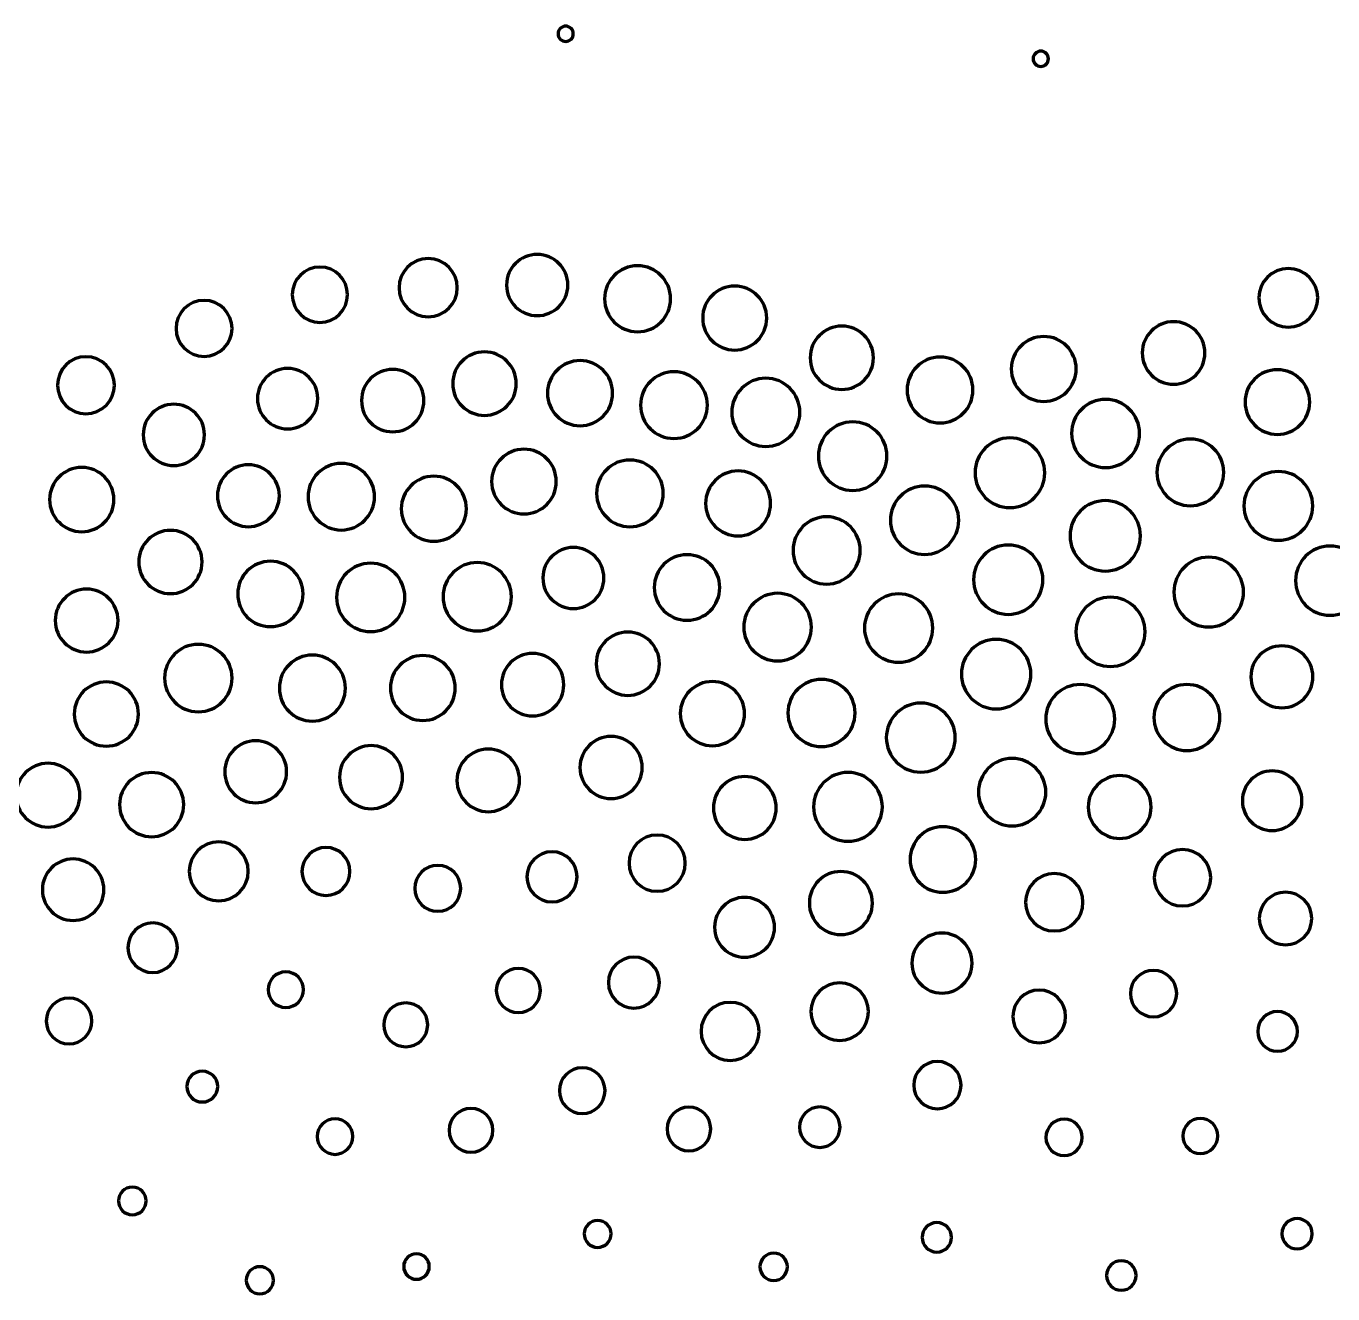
# Model space of a CAD drawing. Header units: inches. Extents: x 1318 to 1675, y 1362 to 1634.
# Drawn here: x 1471 to 1526.3, y 1580.5 to 1634.2 of the extents above; entities that cross this region are included whole.
import ezdxf

# ---------------------------------------------------------------- set-up
doc = ezdxf.new("R2010")
doc.units = ezdxf.units.IN
doc.header["$MEASUREMENT"] = 0
doc.layers.add('svg2985', color=7, linetype='Continuous')

# ---------------------------------------------------------------- blocks, each defined once
blk = doc.blocks.new('block 4')
at = {"layer": 'svg2985', "color": 7, "lineweight": 70}
for points in [[(1493.817, 1634.176), (1493.995, 1634.176), (1494.14, 1634.032), (1494.14, 1633.853), (1494.14, 1633.675), (1493.995, 1633.53), (1493.817, 1633.53), (1493.638, 1633.53), (1493.494, 1633.675), (1493.494, 1633.853), (1493.494, 1634.032), (1493.638, 1634.176), (1493.817, 1634.176)], [(1513.931, 1633.118), (1514.11, 1633.118), (1514.255, 1632.973), (1514.255, 1632.795), (1514.255, 1632.616), (1514.11, 1632.472), (1513.931, 1632.472), (1513.753, 1632.472), (1513.608, 1632.616), (1513.608, 1632.795), (1513.608, 1632.973), (1513.753, 1633.118), (1513.931, 1633.118)], [(1487.996, 1624.338), (1488.677, 1624.338), (1489.229, 1623.786), (1489.229, 1623.105), (1489.229, 1622.424), (1488.677, 1621.872), (1487.996, 1621.872), (1487.315, 1621.872), (1486.762, 1622.424), (1486.762, 1623.105), (1486.762, 1623.786), (1487.315, 1624.338), (1487.996, 1624.338)], [(1492.611, 1624.515), (1493.327, 1624.515), (1493.908, 1623.934), (1493.908, 1623.218), (1493.908, 1622.502), (1493.327, 1621.922), (1492.611, 1621.922), (1491.895, 1621.922), (1491.315, 1622.502), (1491.315, 1623.218), (1491.315, 1623.934), (1491.895, 1624.515), (1492.611, 1624.515)], [(1483.413, 1623.979), (1484.059, 1623.979), (1484.583, 1623.454), (1484.583, 1622.808), (1484.583, 1622.161), (1484.059, 1621.637), (1483.413, 1621.637), (1482.766, 1621.637), (1482.242, 1622.161), (1482.242, 1622.808), (1482.242, 1623.454), (1482.766, 1623.979), (1483.413, 1623.979)], [(1496.862, 1624.035), (1497.635, 1624.035), (1498.26, 1623.409), (1498.26, 1622.637), (1498.26, 1621.865), (1497.635, 1621.239), (1496.862, 1621.239), (1496.09, 1621.239), (1495.464, 1621.865), (1495.464, 1622.637), (1495.464, 1623.409), (1496.09, 1624.035), (1496.862, 1624.035)], [(1524.41, 1623.919), (1525.097, 1623.919), (1525.653, 1623.363), (1525.653, 1622.676), (1525.653, 1621.99), (1525.097, 1621.433), (1524.41, 1621.433), (1523.723, 1621.433), (1523.167, 1621.99), (1523.167, 1622.676), (1523.167, 1623.363), (1523.723, 1623.919), (1524.41, 1623.919)], [(1500.971, 1623.176), (1501.719, 1623.176), (1502.326, 1622.569), (1502.326, 1621.821), (1502.326, 1621.073), (1501.719, 1620.466), (1500.971, 1620.466), (1500.223, 1620.466), (1499.617, 1621.073), (1499.617, 1621.821), (1499.617, 1622.569), (1500.223, 1623.176), (1500.971, 1623.176)], [(1478.507, 1622.568), (1479.161, 1622.568), (1479.692, 1622.037), (1479.692, 1621.383), (1479.692, 1620.728), (1479.161, 1620.198), (1478.507, 1620.198), (1477.853, 1620.198), (1477.322, 1620.728), (1477.322, 1621.383), (1477.322, 1622.037), (1477.853, 1622.568), (1478.507, 1622.568)], [(1505.508, 1621.479), (1506.248, 1621.479), (1506.848, 1620.879), (1506.848, 1620.139), (1506.848, 1619.399), (1506.248, 1618.799), (1505.508, 1618.799), (1504.768, 1618.799), (1504.168, 1619.399), (1504.168, 1620.139), (1504.168, 1620.879), (1504.768, 1621.479), (1505.508, 1621.479)], [(1519.551, 1621.668), (1520.283, 1621.668), (1520.877, 1621.075), (1520.877, 1620.343), (1520.877, 1619.611), (1520.283, 1619.017), (1519.551, 1619.017), (1518.819, 1619.017), (1518.226, 1619.611), (1518.226, 1620.343), (1518.226, 1621.075), (1518.819, 1621.668), (1519.551, 1621.668)], [(1514.055, 1621.04), (1514.814, 1621.04), (1515.429, 1620.424), (1515.429, 1619.666), (1515.429, 1618.907), (1514.814, 1618.292), (1514.055, 1618.292), (1513.296, 1618.292), (1512.681, 1618.907), (1512.681, 1619.666), (1512.681, 1620.424), (1513.296, 1621.04), (1514.055, 1621.04)], [(1490.379, 1620.39), (1491.122, 1620.39), (1491.724, 1619.787), (1491.724, 1619.045), (1491.724, 1618.302), (1491.122, 1617.7), (1490.379, 1617.7), (1489.636, 1617.7), (1489.034, 1618.302), (1489.034, 1619.045), (1489.034, 1619.787), (1489.636, 1620.39), (1490.379, 1620.39)], [(1473.505, 1620.183), (1474.17, 1620.183), (1474.71, 1619.644), (1474.71, 1618.978), (1474.71, 1618.313), (1474.17, 1617.774), (1473.505, 1617.774), (1472.84, 1617.774), (1472.301, 1618.313), (1472.301, 1618.978), (1472.301, 1619.644), (1472.84, 1620.183), (1473.505, 1620.183)], [(1494.425, 1620.021), (1495.186, 1620.021), (1495.804, 1619.404), (1495.804, 1618.642), (1495.804, 1617.881), (1495.186, 1617.263), (1494.425, 1617.263), (1493.663, 1617.263), (1493.046, 1617.881), (1493.046, 1618.642), (1493.046, 1619.404), (1493.663, 1620.021), (1494.425, 1620.021)], [(1509.667, 1620.17), (1510.436, 1620.17), (1511.06, 1619.546), (1511.06, 1618.777), (1511.06, 1618.007), (1510.436, 1617.383), (1509.667, 1617.383), (1508.897, 1617.383), (1508.273, 1618.007), (1508.273, 1618.777), (1508.273, 1619.546), (1508.897, 1620.17), (1509.667, 1620.17)], [(1482.046, 1619.686), (1482.752, 1619.686), (1483.323, 1619.115), (1483.323, 1618.409), (1483.323, 1617.704), (1482.752, 1617.132), (1482.046, 1617.132), (1481.341, 1617.132), (1480.769, 1617.704), (1480.769, 1618.409), (1480.769, 1619.115), (1481.341, 1619.686), (1482.046, 1619.686)], [(1486.495, 1619.648), (1487.225, 1619.648), (1487.816, 1619.057), (1487.816, 1618.327), (1487.816, 1617.598), (1487.225, 1617.007), (1486.495, 1617.007), (1485.766, 1617.007), (1485.174, 1617.598), (1485.174, 1618.327), (1485.174, 1619.057), (1485.766, 1619.648), (1486.495, 1619.648)], [(1498.402, 1619.548), (1499.183, 1619.548), (1499.815, 1618.915), (1499.815, 1618.135), (1499.815, 1617.355), (1499.183, 1616.723), (1498.402, 1616.723), (1497.622, 1616.723), (1496.99, 1617.355), (1496.99, 1618.135), (1496.99, 1618.915), (1497.622, 1619.548), (1498.402, 1619.548)], [(1502.289, 1619.272), (1503.086, 1619.272), (1503.731, 1618.626), (1503.731, 1617.83), (1503.731, 1617.034), (1503.086, 1616.388), (1502.289, 1616.388), (1501.493, 1616.388), (1500.848, 1617.034), (1500.848, 1617.83), (1500.848, 1618.626), (1501.493, 1619.272), (1502.289, 1619.272)], [(1523.948, 1619.636), (1524.704, 1619.636), (1525.317, 1619.022), (1525.317, 1618.266), (1525.317, 1617.51), (1524.704, 1616.897), (1523.948, 1616.897), (1523.192, 1616.897), (1522.579, 1617.51), (1522.579, 1618.266), (1522.579, 1619.022), (1523.192, 1619.636), (1523.948, 1619.636)], [(1477.227, 1618.172), (1477.943, 1618.172), (1478.523, 1617.592), (1478.523, 1616.876), (1478.523, 1616.16), (1477.943, 1615.579), (1477.227, 1615.579), (1476.511, 1615.579), (1475.931, 1616.16), (1475.931, 1616.876), (1475.931, 1617.592), (1476.511, 1618.172), (1477.227, 1618.172)], [(1516.673, 1618.379), (1517.469, 1618.379), (1518.114, 1617.733), (1518.114, 1616.937), (1518.114, 1616.141), (1517.469, 1615.495), (1516.673, 1615.495), (1515.876, 1615.495), (1515.231, 1616.141), (1515.231, 1616.937), (1515.231, 1617.733), (1515.876, 1618.379), (1516.673, 1618.379)], [(1505.968, 1617.428), (1506.769, 1617.428), (1507.419, 1616.778), (1507.419, 1615.977), (1507.419, 1615.175), (1506.769, 1614.525), (1505.968, 1614.525), (1505.166, 1614.525), (1504.517, 1615.175), (1504.517, 1615.977), (1504.517, 1616.778), (1505.166, 1617.428), (1505.968, 1617.428)], [(1512.624, 1616.747), (1513.438, 1616.747), (1514.099, 1616.087), (1514.099, 1615.272), (1514.099, 1614.457), (1513.438, 1613.796), (1512.624, 1613.796), (1511.808, 1613.796), (1511.148, 1614.457), (1511.148, 1615.272), (1511.148, 1616.087), (1511.808, 1616.747), (1512.624, 1616.747)], [(1520.262, 1616.7), (1521.043, 1616.7), (1521.675, 1616.068), (1521.675, 1615.288), (1521.675, 1614.507), (1521.043, 1613.875), (1520.262, 1613.875), (1519.482, 1613.875), (1518.85, 1614.507), (1518.85, 1615.288), (1518.85, 1616.068), (1519.482, 1616.7), (1520.262, 1616.7)], [(1492.052, 1616.27), (1492.808, 1616.27), (1493.421, 1615.657), (1493.421, 1614.901), (1493.421, 1614.145), (1492.808, 1613.532), (1492.052, 1613.532), (1491.296, 1613.532), (1490.683, 1614.145), (1490.683, 1614.901), (1490.683, 1615.657), (1491.296, 1616.27), (1492.052, 1616.27)], [(1473.33, 1615.497), (1474.081, 1615.497), (1474.689, 1614.889), (1474.689, 1614.138), (1474.689, 1613.387), (1474.081, 1612.778), (1473.33, 1612.778), (1472.579, 1612.778), (1471.97, 1613.387), (1471.97, 1614.138), (1471.97, 1614.889), (1472.579, 1615.497), (1473.33, 1615.497)], [(1480.385, 1615.611), (1481.109, 1615.611), (1481.696, 1615.024), (1481.696, 1614.3), (1481.696, 1613.576), (1481.109, 1612.989), (1480.385, 1612.989), (1479.661, 1612.989), (1479.074, 1613.576), (1479.074, 1614.3), (1479.074, 1615.024), (1479.661, 1615.611), (1480.385, 1615.611)], [(1484.317, 1615.666), (1485.095, 1615.666), (1485.725, 1615.035), (1485.725, 1614.258), (1485.725, 1613.48), (1485.095, 1612.85), (1484.317, 1612.85), (1483.54, 1612.85), (1482.91, 1613.48), (1482.91, 1614.258), (1482.91, 1615.035), (1483.54, 1615.666), (1484.317, 1615.666)], [(1496.537, 1615.813), (1497.317, 1615.813), (1497.95, 1615.18), (1497.95, 1614.4), (1497.95, 1613.62), (1497.317, 1612.988), (1496.537, 1612.988), (1495.757, 1612.988), (1495.125, 1613.62), (1495.125, 1614.4), (1495.125, 1615.18), (1495.757, 1615.813), (1496.537, 1615.813)], [(1488.237, 1615.128), (1488.999, 1615.128), (1489.616, 1614.511), (1489.616, 1613.75), (1489.616, 1612.988), (1488.999, 1612.371), (1488.237, 1612.371), (1487.476, 1612.371), (1486.858, 1612.988), (1486.858, 1613.75), (1486.858, 1614.511), (1487.476, 1615.128), (1488.237, 1615.128)], [(1501.117, 1615.349), (1501.876, 1615.349), (1502.491, 1614.734), (1502.491, 1613.976), (1502.491, 1613.217), (1501.876, 1612.602), (1501.117, 1612.602), (1500.358, 1612.602), (1499.743, 1613.217), (1499.743, 1613.976), (1499.743, 1614.734), (1500.358, 1615.349), (1501.117, 1615.349)], [(1523.987, 1615.326), (1524.791, 1615.326), (1525.443, 1614.674), (1525.443, 1613.87), (1525.443, 1613.065), (1524.791, 1612.413), (1523.987, 1612.413), (1523.182, 1612.413), (1522.53, 1613.065), (1522.53, 1613.87), (1522.53, 1614.674), (1523.182, 1615.326), (1523.987, 1615.326)], [(1509.013, 1614.712), (1509.812, 1614.712), (1510.459, 1614.065), (1510.459, 1613.266), (1510.459, 1612.467), (1509.812, 1611.819), (1509.013, 1611.819), (1508.214, 1611.819), (1507.566, 1612.467), (1507.566, 1613.266), (1507.566, 1614.065), (1508.214, 1614.712), (1509.013, 1614.712)], [(1516.661, 1614.093), (1517.484, 1614.093), (1518.151, 1613.426), (1518.151, 1612.603), (1518.151, 1611.78), (1517.484, 1611.113), (1516.661, 1611.113), (1515.838, 1611.113), (1515.171, 1611.78), (1515.171, 1612.603), (1515.171, 1613.426), (1515.838, 1614.093), (1516.661, 1614.093)], [(1504.863, 1613.408), (1505.649, 1613.408), (1506.286, 1612.771), (1506.286, 1611.986), (1506.286, 1611.2), (1505.649, 1610.563), (1504.863, 1610.563), (1504.078, 1610.563), (1503.441, 1611.2), (1503.441, 1611.986), (1503.441, 1612.771), (1504.078, 1613.408), (1504.863, 1613.408)], [(1477.085, 1612.836), (1477.825, 1612.836), (1478.425, 1612.236), (1478.425, 1611.496), (1478.425, 1610.756), (1477.825, 1610.156), (1477.085, 1610.156), (1476.345, 1610.156), (1475.745, 1610.756), (1475.745, 1611.496), (1475.745, 1612.236), (1476.345, 1612.836), (1477.085, 1612.836)], [(1494.145, 1612.11), (1494.859, 1612.11), (1495.437, 1611.532), (1495.437, 1610.819), (1495.437, 1610.106), (1494.859, 1609.527), (1494.145, 1609.527), (1493.432, 1609.527), (1492.854, 1610.106), (1492.854, 1610.819), (1492.854, 1611.532), (1493.432, 1612.11), (1494.145, 1612.11)], [(1512.553, 1612.212), (1513.362, 1612.212), (1514.019, 1611.556), (1514.019, 1610.746), (1514.019, 1609.937), (1513.362, 1609.28), (1512.553, 1609.28), (1511.743, 1609.28), (1511.087, 1609.937), (1511.087, 1610.746), (1511.087, 1611.556), (1511.743, 1612.212), (1512.553, 1612.212)], [(1526.18, 1612.173), (1526.99, 1612.173), (1527.646, 1611.516), (1527.646, 1610.707), (1527.646, 1609.897), (1526.99, 1609.241), (1526.18, 1609.241), (1525.371, 1609.241), (1524.715, 1609.897), (1524.715, 1610.707), (1524.715, 1611.516), (1525.371, 1612.173), (1526.18, 1612.173)], [(1481.318, 1611.528), (1482.082, 1611.528), (1482.702, 1610.909), (1482.702, 1610.144), (1482.702, 1609.38), (1482.082, 1608.761), (1481.318, 1608.761), (1480.554, 1608.761), (1479.934, 1609.38), (1479.934, 1610.144), (1479.934, 1610.909), (1480.554, 1611.528), (1481.318, 1611.528)], [(1498.954, 1611.805), (1499.721, 1611.805), (1500.343, 1611.184), (1500.343, 1610.417), (1500.343, 1609.65), (1499.721, 1609.029), (1498.954, 1609.029), (1498.187, 1609.029), (1497.565, 1609.65), (1497.565, 1610.417), (1497.565, 1611.184), (1498.187, 1611.805), (1498.954, 1611.805)], [(1521.039, 1611.698), (1521.854, 1611.698), (1522.514, 1611.038), (1522.514, 1610.223), (1522.514, 1609.408), (1521.854, 1608.747), (1521.039, 1608.747), (1520.224, 1608.747), (1519.563, 1609.408), (1519.563, 1610.223), (1519.563, 1611.038), (1520.224, 1611.698), (1521.039, 1611.698)], [(1485.562, 1611.445), (1486.361, 1611.445), (1487.009, 1610.797), (1487.009, 1609.999), (1487.009, 1609.2), (1486.361, 1608.552), (1485.562, 1608.552), (1484.763, 1608.552), (1484.115, 1609.2), (1484.115, 1609.999), (1484.115, 1610.797), (1484.763, 1611.445), (1485.562, 1611.445)], [(1490.074, 1611.471), (1490.873, 1611.471), (1491.521, 1610.823), (1491.521, 1610.024), (1491.521, 1609.225), (1490.873, 1608.578), (1490.074, 1608.578), (1489.276, 1608.578), (1488.628, 1609.225), (1488.628, 1610.024), (1488.628, 1610.823), (1489.276, 1611.471), (1490.074, 1611.471)], [(1473.536, 1610.347), (1474.271, 1610.347), (1474.866, 1609.751), (1474.866, 1609.017), (1474.866, 1608.282), (1474.271, 1607.686), (1473.536, 1607.686), (1472.801, 1607.686), (1472.206, 1608.282), (1472.206, 1609.017), (1472.206, 1609.751), (1472.801, 1610.347), (1473.536, 1610.347)], [(1502.789, 1610.17), (1503.58, 1610.17), (1504.221, 1609.529), (1504.221, 1608.738), (1504.221, 1607.947), (1503.58, 1607.306), (1502.789, 1607.306), (1501.998, 1607.306), (1501.356, 1607.947), (1501.356, 1608.738), (1501.356, 1609.529), (1501.998, 1610.17), (1502.789, 1610.17)], [(1507.913, 1610.145), (1508.712, 1610.145), (1509.36, 1609.497), (1509.36, 1608.698), (1509.36, 1607.899), (1508.712, 1607.252), (1507.913, 1607.252), (1507.115, 1607.252), (1506.467, 1607.899), (1506.467, 1608.698), (1506.467, 1609.497), (1507.115, 1610.145), (1507.913, 1610.145)], [(1516.88, 1610.007), (1517.69, 1610.007), (1518.347, 1609.351), (1518.347, 1608.541), (1518.347, 1607.731), (1517.69, 1607.075), (1516.88, 1607.075), (1516.071, 1607.075), (1515.415, 1607.731), (1515.415, 1608.541), (1515.415, 1609.351), (1516.071, 1610.007), (1516.88, 1610.007)], [(1496.448, 1608.531), (1497.188, 1608.531), (1497.788, 1607.931), (1497.788, 1607.191), (1497.788, 1606.451), (1497.188, 1605.851), (1496.448, 1605.851), (1495.708, 1605.851), (1495.108, 1606.451), (1495.108, 1607.191), (1495.108, 1607.931), (1495.708, 1608.531), (1496.448, 1608.531)], [(1512.041, 1608.222), (1512.854, 1608.222), (1513.512, 1607.563), (1513.512, 1606.751), (1513.512, 1605.939), (1512.854, 1605.28), (1512.041, 1605.28), (1511.229, 1605.28), (1510.57, 1605.939), (1510.57, 1606.751), (1510.57, 1607.563), (1511.229, 1608.222), (1512.041, 1608.222)], [(1478.266, 1608.011), (1479.055, 1608.011), (1479.694, 1607.372), (1479.694, 1606.584), (1479.694, 1605.796), (1479.055, 1605.157), (1478.266, 1605.157), (1477.478, 1605.157), (1476.839, 1605.796), (1476.839, 1606.584), (1476.839, 1607.372), (1477.478, 1608.011), (1478.266, 1608.011)], [(1524.137, 1607.947), (1524.861, 1607.947), (1525.448, 1607.36), (1525.448, 1606.636), (1525.448, 1605.912), (1524.861, 1605.325), (1524.137, 1605.325), (1523.413, 1605.325), (1522.826, 1605.912), (1522.826, 1606.636), (1522.826, 1607.36), (1523.413, 1607.947), (1524.137, 1607.947)], [(1483.093, 1607.556), (1483.865, 1607.556), (1484.491, 1606.93), (1484.491, 1606.158), (1484.491, 1605.386), (1483.865, 1604.76), (1483.093, 1604.76), (1482.321, 1604.76), (1481.695, 1605.386), (1481.695, 1606.158), (1481.695, 1606.93), (1482.321, 1607.556), (1483.093, 1607.556)], [(1487.769, 1607.537), (1488.528, 1607.537), (1489.143, 1606.922), (1489.143, 1606.163), (1489.143, 1605.404), (1488.528, 1604.789), (1487.769, 1604.789), (1487.011, 1604.789), (1486.395, 1605.404), (1486.395, 1606.163), (1486.395, 1606.922), (1487.011, 1607.537), (1487.769, 1607.537)], [(1492.417, 1607.623), (1493.146, 1607.623), (1493.738, 1607.031), (1493.738, 1606.302), (1493.738, 1605.572), (1493.146, 1604.981), (1492.417, 1604.981), (1491.687, 1604.981), (1491.096, 1605.572), (1491.096, 1606.302), (1491.096, 1607.031), (1491.687, 1607.623), (1492.417, 1607.623)], [(1504.647, 1606.527), (1505.433, 1606.527), (1506.07, 1605.89), (1506.07, 1605.105), (1506.07, 1604.319), (1505.433, 1603.682), (1504.647, 1603.682), (1503.862, 1603.682), (1503.225, 1604.319), (1503.225, 1605.105), (1503.225, 1605.89), (1503.862, 1606.527), (1504.647, 1606.527)], [(1474.371, 1606.421), (1475.122, 1606.421), (1475.731, 1605.812), (1475.731, 1605.062), (1475.731, 1604.311), (1475.122, 1603.702), (1474.371, 1603.702), (1473.621, 1603.702), (1473.012, 1604.311), (1473.012, 1605.062), (1473.012, 1605.812), (1473.621, 1606.421), (1474.371, 1606.421)], [(1500.03, 1606.437), (1500.78, 1606.437), (1501.389, 1605.828), (1501.389, 1605.077), (1501.389, 1604.327), (1500.78, 1603.718), (1500.03, 1603.718), (1499.279, 1603.718), (1498.67, 1604.327), (1498.67, 1605.077), (1498.67, 1605.828), (1499.279, 1606.437), (1500.03, 1606.437)], [(1515.603, 1606.31), (1516.41, 1606.31), (1517.064, 1605.655), (1517.064, 1604.848), (1517.064, 1604.041), (1516.41, 1603.387), (1515.603, 1603.387), (1514.796, 1603.387), (1514.142, 1604.041), (1514.142, 1604.848), (1514.142, 1605.655), (1514.796, 1606.31), (1515.603, 1606.31)], [(1520.118, 1606.311), (1520.89, 1606.311), (1521.516, 1605.685), (1521.516, 1604.913), (1521.516, 1604.141), (1520.89, 1603.515), (1520.118, 1603.515), (1519.346, 1603.515), (1518.72, 1604.141), (1518.72, 1604.913), (1518.72, 1605.685), (1519.346, 1606.311), (1520.118, 1606.311)], [(1508.852, 1605.522), (1509.659, 1605.522), (1510.313, 1604.868), (1510.313, 1604.061), (1510.313, 1603.254), (1509.659, 1602.6), (1508.852, 1602.6), (1508.045, 1602.6), (1507.391, 1603.254), (1507.391, 1604.061), (1507.391, 1604.868), (1508.045, 1605.522), (1508.852, 1605.522)], [(1480.693, 1603.928), (1481.417, 1603.928), (1482.004, 1603.341), (1482.004, 1602.617), (1482.004, 1601.893), (1481.417, 1601.306), (1480.693, 1601.306), (1479.969, 1601.306), (1479.382, 1601.893), (1479.382, 1602.617), (1479.382, 1603.341), (1479.969, 1603.928), (1480.693, 1603.928)], [(1495.739, 1604.113), (1496.465, 1604.113), (1497.055, 1603.524), (1497.055, 1602.798), (1497.055, 1602.071), (1496.465, 1601.482), (1495.739, 1601.482), (1495.012, 1601.482), (1494.423, 1602.071), (1494.423, 1602.798), (1494.423, 1603.524), (1495.012, 1604.113), (1495.739, 1604.113)], [(1485.577, 1603.723), (1486.314, 1603.723), (1486.912, 1603.125), (1486.912, 1602.388), (1486.912, 1601.651), (1486.314, 1601.053), (1485.577, 1601.053), (1484.84, 1601.053), (1484.242, 1601.651), (1484.242, 1602.388), (1484.242, 1603.125), (1484.84, 1603.723), (1485.577, 1603.723)], [(1490.54, 1603.579), (1491.272, 1603.579), (1491.865, 1602.985), (1491.865, 1602.253), (1491.865, 1601.521), (1491.272, 1600.928), (1490.54, 1600.928), (1489.807, 1600.928), (1489.214, 1601.521), (1489.214, 1602.253), (1489.214, 1602.985), (1489.807, 1603.579), (1490.54, 1603.579)], [(1471.902, 1602.976), (1472.647, 1602.976), (1473.252, 1602.372), (1473.252, 1601.626), (1473.252, 1600.881), (1472.647, 1600.276), (1471.902, 1600.276), (1471.156, 1600.276), (1470.552, 1600.881), (1470.552, 1601.626), (1470.552, 1602.372), (1471.156, 1602.976), (1471.902, 1602.976)], [(1512.717, 1603.181), (1513.506, 1603.181), (1514.145, 1602.542), (1514.145, 1601.754), (1514.145, 1600.966), (1513.506, 1600.327), (1512.717, 1600.327), (1511.929, 1600.327), (1511.29, 1600.966), (1511.29, 1601.754), (1511.29, 1602.542), (1511.929, 1603.181), (1512.717, 1603.181)], [(1523.727, 1602.654), (1524.424, 1602.654), (1524.989, 1602.088), (1524.989, 1601.391), (1524.989, 1600.694), (1524.424, 1600.129), (1523.727, 1600.129), (1523.03, 1600.129), (1522.464, 1600.694), (1522.464, 1601.391), (1522.464, 1602.088), (1523.03, 1602.654), (1523.727, 1602.654)], [(1476.288, 1602.585), (1477.039, 1602.585), (1477.648, 1601.976), (1477.648, 1601.226), (1477.648, 1600.475), (1477.039, 1599.866), (1476.288, 1599.866), (1475.537, 1599.866), (1474.929, 1600.475), (1474.929, 1601.226), (1474.929, 1601.976), (1475.537, 1602.585), (1476.288, 1602.585)], [(1501.401, 1602.416), (1502.135, 1602.416), (1502.731, 1601.82), (1502.731, 1601.085), (1502.731, 1600.35), (1502.135, 1599.755), (1501.401, 1599.755), (1500.666, 1599.755), (1500.07, 1600.35), (1500.07, 1601.085), (1500.07, 1601.82), (1500.666, 1602.416), (1501.401, 1602.416)], [(1505.768, 1602.587), (1506.572, 1602.587), (1507.224, 1601.935), (1507.224, 1601.131), (1507.224, 1600.327), (1506.572, 1599.675), (1505.768, 1599.675), (1504.963, 1599.675), (1504.311, 1600.327), (1504.311, 1601.131), (1504.311, 1601.935), (1504.963, 1602.587), (1505.768, 1602.587)], [(1517.271, 1602.457), (1518.006, 1602.457), (1518.601, 1601.861), (1518.601, 1601.126), (1518.601, 1600.392), (1518.006, 1599.796), (1517.271, 1599.796), (1516.536, 1599.796), (1515.94, 1600.392), (1515.94, 1601.126), (1515.94, 1601.861), (1516.536, 1602.457), (1517.271, 1602.457)], [(1497.689, 1599.94), (1498.346, 1599.94), (1498.879, 1599.407), (1498.879, 1598.75), (1498.879, 1598.093), (1498.346, 1597.56), (1497.689, 1597.56), (1497.032, 1597.56), (1496.499, 1598.093), (1496.499, 1598.75), (1496.499, 1599.407), (1497.032, 1599.94), (1497.689, 1599.94)], [(1509.786, 1600.293), (1510.553, 1600.293), (1511.175, 1599.672), (1511.175, 1598.905), (1511.175, 1598.138), (1510.553, 1597.516), (1509.786, 1597.516), (1509.019, 1597.516), (1508.398, 1598.138), (1508.398, 1598.905), (1508.398, 1599.672), (1509.019, 1600.293), (1509.786, 1600.293)], [(1479.132, 1599.652), (1479.821, 1599.652), (1480.38, 1599.094), (1480.38, 1598.404), (1480.38, 1597.715), (1479.821, 1597.156), (1479.132, 1597.156), (1478.443, 1597.156), (1477.884, 1597.715), (1477.884, 1598.404), (1477.884, 1599.094), (1478.443, 1599.652), (1479.132, 1599.652)], [(1483.67, 1599.413), (1484.231, 1599.413), (1484.685, 1598.958), (1484.685, 1598.397), (1484.685, 1597.836), (1484.231, 1597.382), (1483.67, 1597.382), (1483.109, 1597.382), (1482.654, 1597.836), (1482.654, 1598.397), (1482.654, 1598.958), (1483.109, 1599.413), (1483.67, 1599.413)], [(1519.93, 1599.328), (1520.59, 1599.328), (1521.125, 1598.793), (1521.125, 1598.134), (1521.125, 1597.474), (1520.59, 1596.939), (1519.93, 1596.939), (1519.271, 1596.939), (1518.736, 1597.474), (1518.736, 1598.134), (1518.736, 1598.793), (1519.271, 1599.328), (1519.93, 1599.328)], [(1472.964, 1598.926), (1473.682, 1598.926), (1474.265, 1598.344), (1474.265, 1597.625), (1474.265, 1596.906), (1473.682, 1596.324), (1472.964, 1596.324), (1472.245, 1596.324), (1471.662, 1596.906), (1471.662, 1597.625), (1471.662, 1598.344), (1472.245, 1598.926), (1472.964, 1598.926)], [(1493.239, 1599.229), (1493.824, 1599.229), (1494.298, 1598.754), (1494.298, 1598.169), (1494.298, 1597.584), (1493.824, 1597.11), (1493.239, 1597.11), (1492.654, 1597.11), (1492.179, 1597.584), (1492.179, 1598.169), (1492.179, 1598.754), (1492.654, 1599.229), (1493.239, 1599.229)], [(1488.404, 1598.655), (1488.941, 1598.655), (1489.376, 1598.219), (1489.376, 1597.683), (1489.376, 1597.146), (1488.941, 1596.711), (1488.404, 1596.711), (1487.867, 1596.711), (1487.432, 1597.146), (1487.432, 1597.683), (1487.432, 1598.219), (1487.867, 1598.655), (1488.404, 1598.655)], [(1505.468, 1598.396), (1506.206, 1598.396), (1506.803, 1597.798), (1506.803, 1597.061), (1506.803, 1596.324), (1506.206, 1595.726), (1505.468, 1595.726), (1504.731, 1595.726), (1504.133, 1596.324), (1504.133, 1597.061), (1504.133, 1597.798), (1504.731, 1598.396), (1505.468, 1598.396)], [(1514.5, 1598.306), (1515.171, 1598.306), (1515.715, 1597.762), (1515.715, 1597.092), (1515.715, 1596.421), (1515.171, 1595.878), (1514.5, 1595.878), (1513.83, 1595.878), (1513.286, 1596.421), (1513.286, 1597.092), (1513.286, 1597.762), (1513.83, 1598.306), (1514.5, 1598.306)], [(1501.391, 1597.301), (1502.091, 1597.301), (1502.658, 1596.734), (1502.658, 1596.034), (1502.658, 1595.334), (1502.091, 1594.766), (1501.391, 1594.766), (1500.691, 1594.766), (1500.123, 1595.334), (1500.123, 1596.034), (1500.123, 1596.734), (1500.691, 1597.301), (1501.391, 1597.301)], [(1524.293, 1597.52), (1524.907, 1597.52), (1525.406, 1597.022), (1525.406, 1596.408), (1525.406, 1595.794), (1524.907, 1595.295), (1524.293, 1595.295), (1523.679, 1595.295), (1523.181, 1595.794), (1523.181, 1596.408), (1523.181, 1597.022), (1523.679, 1597.52), (1524.293, 1597.52)], [(1476.333, 1596.219), (1476.912, 1596.219), (1477.382, 1595.749), (1477.382, 1595.17), (1477.382, 1594.59), (1476.912, 1594.12), (1476.333, 1594.12), (1475.753, 1594.12), (1475.283, 1594.59), (1475.283, 1595.17), (1475.283, 1595.749), (1475.753, 1596.219), (1476.333, 1596.219)], [(1509.749, 1595.793), (1510.452, 1595.793), (1511.022, 1595.223), (1511.022, 1594.521), (1511.022, 1593.818), (1510.452, 1593.249), (1509.749, 1593.249), (1509.047, 1593.249), (1508.477, 1593.818), (1508.477, 1594.521), (1508.477, 1595.223), (1509.047, 1595.793), (1509.749, 1595.793)], [(1496.706, 1594.774), (1497.302, 1594.774), (1497.785, 1594.291), (1497.785, 1593.695), (1497.785, 1593.099), (1497.302, 1592.616), (1496.706, 1592.616), (1496.111, 1592.616), (1495.628, 1593.099), (1495.628, 1593.695), (1495.628, 1594.291), (1496.111, 1594.774), (1496.706, 1594.774)], [(1481.97, 1594.144), (1482.384, 1594.144), (1482.719, 1593.808), (1482.719, 1593.394), (1482.719, 1592.98), (1482.384, 1592.645), (1481.97, 1592.645), (1481.556, 1592.645), (1481.221, 1592.98), (1481.221, 1593.394), (1481.221, 1593.808), (1481.556, 1594.144), (1481.97, 1594.144)], [(1491.814, 1594.296), (1492.329, 1594.296), (1492.747, 1593.878), (1492.747, 1593.363), (1492.747, 1592.847), (1492.329, 1592.429), (1491.814, 1592.429), (1491.298, 1592.429), (1490.88, 1592.847), (1490.88, 1593.363), (1490.88, 1593.878), (1491.298, 1594.296), (1491.814, 1594.296)], [(1518.704, 1594.21), (1519.246, 1594.21), (1519.686, 1593.77), (1519.686, 1593.228), (1519.686, 1592.686), (1519.246, 1592.246), (1518.704, 1592.246), (1518.162, 1592.246), (1517.722, 1592.686), (1517.722, 1593.228), (1517.722, 1593.77), (1518.162, 1594.21), (1518.704, 1594.21)], [(1505.42, 1593.683), (1506.093, 1593.683), (1506.638, 1593.137), (1506.638, 1592.464), (1506.638, 1591.791), (1506.093, 1591.245), (1505.42, 1591.245), (1504.746, 1591.245), (1504.2, 1591.791), (1504.2, 1592.464), (1504.2, 1593.137), (1504.746, 1593.683), (1505.42, 1593.683)], [(1513.865, 1593.379), (1514.483, 1593.379), (1514.983, 1592.879), (1514.983, 1592.262), (1514.983, 1591.645), (1514.483, 1591.145), (1513.865, 1591.145), (1513.248, 1591.145), (1512.748, 1591.645), (1512.748, 1592.262), (1512.748, 1592.879), (1513.248, 1593.379), (1513.865, 1593.379)], [(1472.792, 1593.035), (1473.326, 1593.035), (1473.759, 1592.601), (1473.759, 1592.067), (1473.759, 1591.533), (1473.326, 1591.1), (1472.792, 1591.1), (1472.258, 1591.1), (1471.825, 1591.533), (1471.825, 1592.067), (1471.825, 1592.601), (1472.258, 1593.035), (1472.792, 1593.035)], [(1487.048, 1592.835), (1487.561, 1592.835), (1487.977, 1592.419), (1487.977, 1591.906), (1487.977, 1591.394), (1487.561, 1590.978), (1487.048, 1590.978), (1486.536, 1590.978), (1486.12, 1591.394), (1486.12, 1591.906), (1486.12, 1592.419), (1486.536, 1592.835), (1487.048, 1592.835)], [(1500.777, 1592.857), (1501.456, 1592.857), (1502.006, 1592.307), (1502.006, 1591.628), (1502.006, 1590.95), (1501.456, 1590.4), (1500.777, 1590.4), (1500.099, 1590.4), (1499.549, 1590.95), (1499.549, 1591.628), (1499.549, 1592.307), (1500.099, 1592.857), (1500.777, 1592.857)], [(1523.954, 1592.468), (1524.419, 1592.468), (1524.795, 1592.092), (1524.795, 1591.627), (1524.795, 1591.162), (1524.419, 1590.786), (1523.954, 1590.786), (1523.489, 1590.786), (1523.113, 1591.162), (1523.113, 1591.627), (1523.113, 1592.092), (1523.489, 1592.468), (1523.954, 1592.468)], [(1478.432, 1589.946), (1478.793, 1589.946), (1479.085, 1589.654), (1479.085, 1589.294), (1479.085, 1588.933), (1478.793, 1588.641), (1478.432, 1588.641), (1478.072, 1588.641), (1477.78, 1588.933), (1477.78, 1589.294), (1477.78, 1589.654), (1478.072, 1589.946), (1478.432, 1589.946)], [(1494.519, 1590.088), (1495.053, 1590.088), (1495.486, 1589.655), (1495.486, 1589.121), (1495.486, 1588.587), (1495.053, 1588.154), (1494.519, 1588.154), (1493.984, 1588.154), (1493.552, 1588.587), (1493.552, 1589.121), (1493.552, 1589.655), (1493.984, 1590.088), (1494.519, 1590.088)], [(1509.555, 1590.355), (1510.108, 1590.355), (1510.557, 1589.907), (1510.557, 1589.354), (1510.557, 1588.801), (1510.108, 1588.353), (1509.555, 1588.353), (1509.002, 1588.353), (1508.554, 1588.801), (1508.554, 1589.354), (1508.554, 1589.907), (1509.002, 1590.355), (1509.555, 1590.355)], [(1489.807, 1588.366), (1490.317, 1588.366), (1490.731, 1587.953), (1490.731, 1587.442), (1490.731, 1586.932), (1490.317, 1586.519), (1489.807, 1586.519), (1489.297, 1586.519), (1488.883, 1586.932), (1488.883, 1587.442), (1488.883, 1587.953), (1489.297, 1588.366), (1489.807, 1588.366)], [(1499.034, 1588.422), (1499.544, 1588.422), (1499.958, 1588.009), (1499.958, 1587.499), (1499.958, 1586.988), (1499.544, 1586.575), (1499.034, 1586.575), (1498.524, 1586.575), (1498.11, 1586.988), (1498.11, 1587.499), (1498.11, 1588.009), (1498.524, 1588.422), (1499.034, 1588.422)], [(1504.576, 1588.431), (1505.048, 1588.431), (1505.431, 1588.048), (1505.431, 1587.575), (1505.431, 1587.102), (1505.048, 1586.719), (1504.576, 1586.719), (1504.103, 1586.719), (1503.719, 1587.102), (1503.719, 1587.575), (1503.719, 1588.048), (1504.103, 1588.431), (1504.576, 1588.431)], [(1484.053, 1587.933), (1484.469, 1587.933), (1484.807, 1587.596), (1484.807, 1587.179), (1484.807, 1586.763), (1484.469, 1586.425), (1484.053, 1586.425), (1483.636, 1586.425), (1483.298, 1586.763), (1483.298, 1587.179), (1483.298, 1587.596), (1483.636, 1587.933), (1484.053, 1587.933)], [(1514.918, 1587.912), (1515.342, 1587.912), (1515.687, 1587.568), (1515.687, 1587.143), (1515.687, 1586.719), (1515.342, 1586.374), (1514.918, 1586.374), (1514.494, 1586.374), (1514.149, 1586.719), (1514.149, 1587.143), (1514.149, 1587.568), (1514.494, 1587.912), (1514.918, 1587.912)], [(1520.686, 1587.942), (1521.095, 1587.942), (1521.426, 1587.611), (1521.426, 1587.203), (1521.426, 1586.794), (1521.095, 1586.463), (1520.686, 1586.463), (1520.278, 1586.463), (1519.947, 1586.794), (1519.947, 1587.203), (1519.947, 1587.611), (1520.278, 1587.942), (1520.686, 1587.942)], [(1475.47, 1585.038), (1475.793, 1585.038), (1476.055, 1584.777), (1476.055, 1584.454), (1476.055, 1584.131), (1475.793, 1583.869), (1475.47, 1583.869), (1475.147, 1583.869), (1474.885, 1584.131), (1474.885, 1584.454), (1474.885, 1584.777), (1475.147, 1585.038), (1475.47, 1585.038)], [(1495.169, 1583.628), (1495.484, 1583.628), (1495.74, 1583.373), (1495.74, 1583.058), (1495.74, 1582.743), (1495.484, 1582.488), (1495.169, 1582.488), (1494.854, 1582.488), (1494.599, 1582.743), (1494.599, 1583.058), (1494.599, 1583.373), (1494.854, 1583.628), (1495.169, 1583.628)], [(1509.531, 1583.535), (1509.875, 1583.535), (1510.155, 1583.256), (1510.155, 1582.912), (1510.155, 1582.567), (1509.875, 1582.288), (1509.531, 1582.288), (1509.187, 1582.288), (1508.908, 1582.567), (1508.908, 1582.912), (1508.908, 1583.256), (1509.187, 1583.535), (1509.531, 1583.535)], [(1524.781, 1583.707), (1525.136, 1583.707), (1525.424, 1583.42), (1525.424, 1583.065), (1525.424, 1582.71), (1525.136, 1582.422), (1524.781, 1582.422), (1524.426, 1582.422), (1524.138, 1582.71), (1524.138, 1583.065), (1524.138, 1583.42), (1524.426, 1583.707), (1524.781, 1583.707)], [(1487.502, 1582.217), (1487.8, 1582.217), (1488.043, 1581.975), (1488.043, 1581.676), (1488.043, 1581.377), (1487.8, 1581.135), (1487.502, 1581.135), (1487.203, 1581.135), (1486.96, 1581.377), (1486.96, 1581.676), (1486.96, 1581.975), (1487.203, 1582.217), (1487.502, 1582.217)], [(1502.623, 1582.246), (1502.943, 1582.246), (1503.203, 1581.987), (1503.203, 1581.666), (1503.203, 1581.346), (1502.943, 1581.086), (1502.623, 1581.086), (1502.303, 1581.086), (1502.043, 1581.346), (1502.043, 1581.666), (1502.043, 1581.987), (1502.303, 1582.246), (1502.623, 1582.246)], [(1480.869, 1581.67), (1481.187, 1581.67), (1481.445, 1581.412), (1481.445, 1581.095), (1481.445, 1580.777), (1481.187, 1580.52), (1480.869, 1580.52), (1480.552, 1580.52), (1480.295, 1580.777), (1480.295, 1581.095), (1480.295, 1581.412), (1480.552, 1581.67), (1480.869, 1581.67)], [(1517.339, 1581.919), (1517.683, 1581.919), (1517.962, 1581.64), (1517.962, 1581.296), (1517.962, 1580.951), (1517.683, 1580.672), (1517.339, 1580.672), (1516.995, 1580.672), (1516.715, 1580.951), (1516.715, 1581.296), (1516.715, 1581.64), (1516.995, 1581.919), (1517.339, 1581.919)]]:
    blk.add_open_spline(points, degree=3, knots=[0, 0, 0, 0, 1, 1, 1, 2, 2, 2, 3, 3, 3, 4, 4, 4, 4], dxfattribs=at)
blk = doc.blocks.new('block 3')
at = {"layer": 'svg2985'}
blk.add_blockref('block 4', (0, 0), dxfattribs=at)

msp = doc.modelspace()

# ---------------------------------------------------------------- block references
at = {"layer": 'svg2985'}
msp.add_blockref('block 3', (0, 0), dxfattribs=at)

doc.saveas('drawing.dxf')
